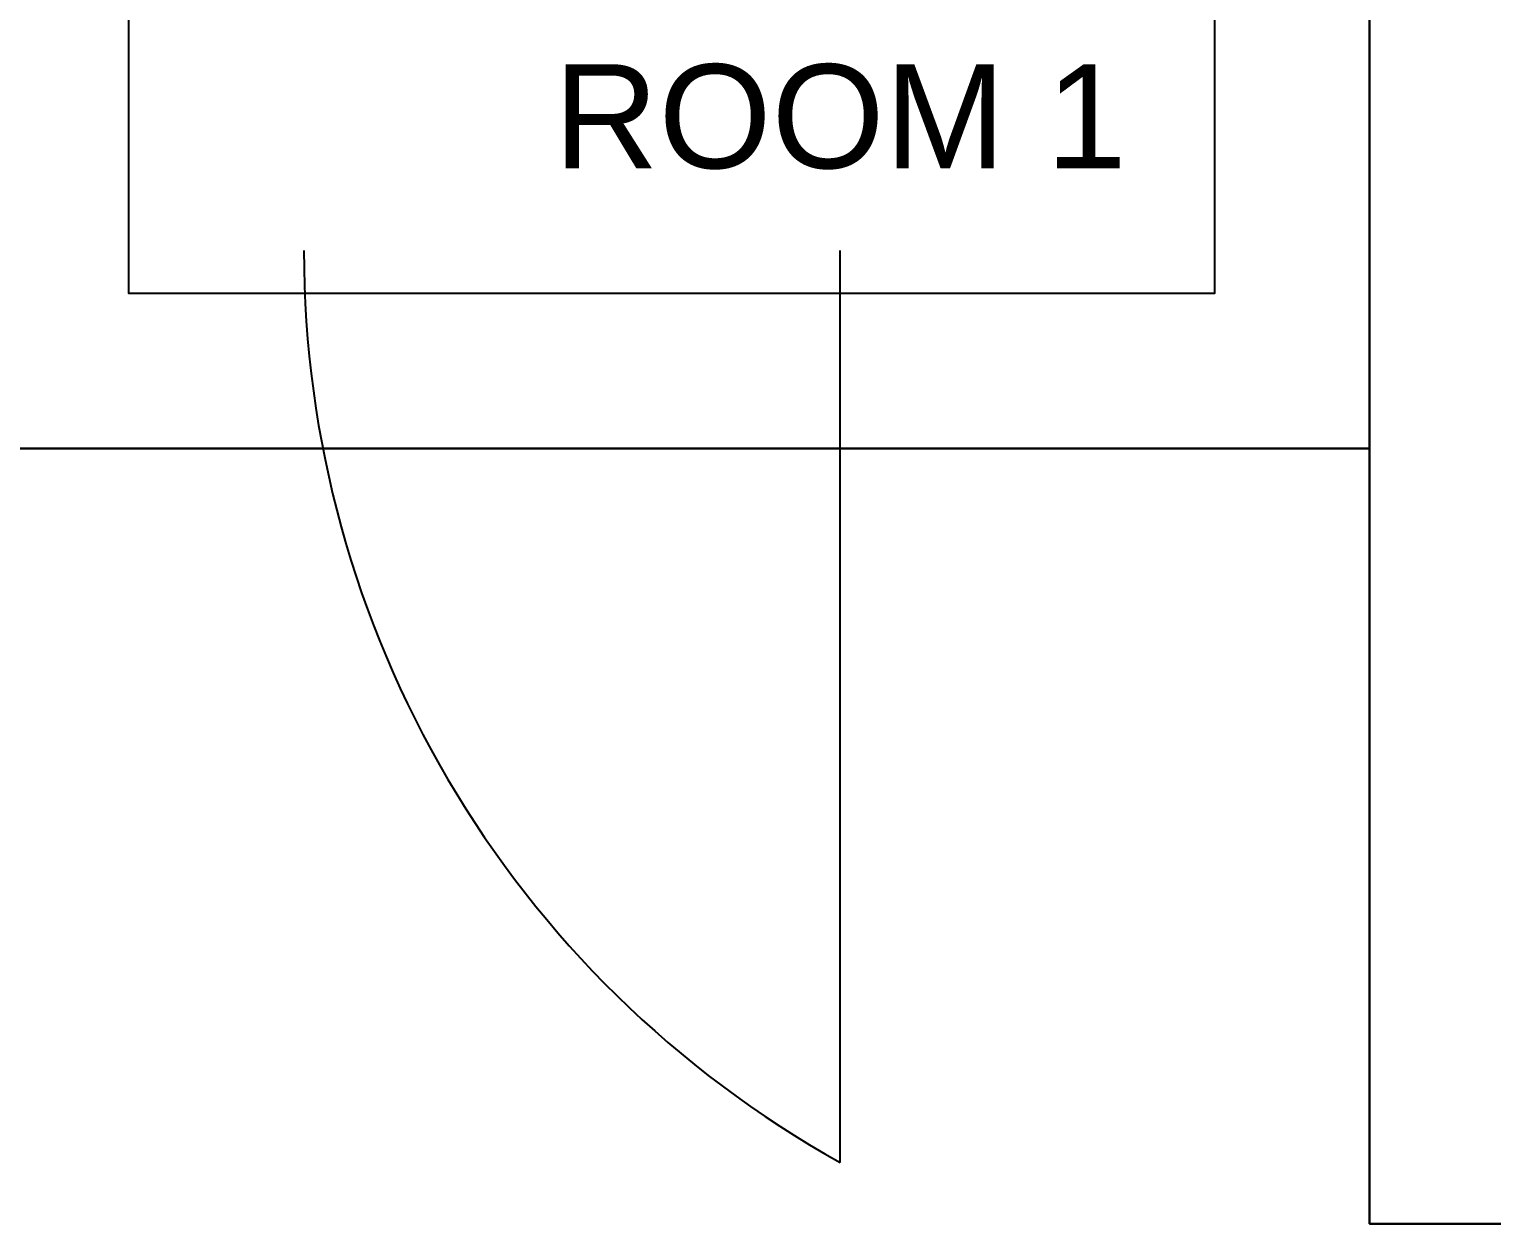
# Model space of a CAD drawing. Header units: millimetres. Extents: x -6165 to 15297, y -629 to 15029.
# Drawn here: x 8587 to 10474, y 7800 to 9341 of the extents above; entities that cross this region are included whole.
import ezdxf

# ---------------------------------------------------------------- set-up
doc = ezdxf.new("R2010")
doc.units = ezdxf.units.MM
doc.styles.get("Standard").update_dxf_attribs({"font": 'arial.ttf'})

msp = doc.modelspace()

# ---------------------------------------------------------------- linework, layer by layer
at = {"color": 30}
msp.add_line((9633.364, 7879.057), (9633.364, 9055.334), dxfattribs=at)
at = {"color": 250, "lineweight": 30}
for points in [[(8515.988, 10800), (10315.988, 10800), (10315.988, 8800), (8515.988, 8800)], [(10315.988, 10800), (13315.988, 10800), (13315.988, 7800), (10315.988, 7800)]]:
    msp.add_lwpolyline(points, close=True, dxfattribs=at)
at = {"color": 0}
msp.add_lwpolyline([(8715.988, 10600), (10115.988, 10600), (10115.988, 9000), (8715.988, 9000)], close=True, dxfattribs=at)
at = {"color": 168}
msp.add_arc((10287.675, 9055.334), 1346.013, 180, 240.914763, dxfattribs=at)

# ---------------------------------------------------------------- texts
at = {"color": 2}
msp.add_text('ROOM 1', height=134.1431, dxfattribs=at).set_placement((9263.738, 9161.548))

doc.saveas('drawing.dxf')
